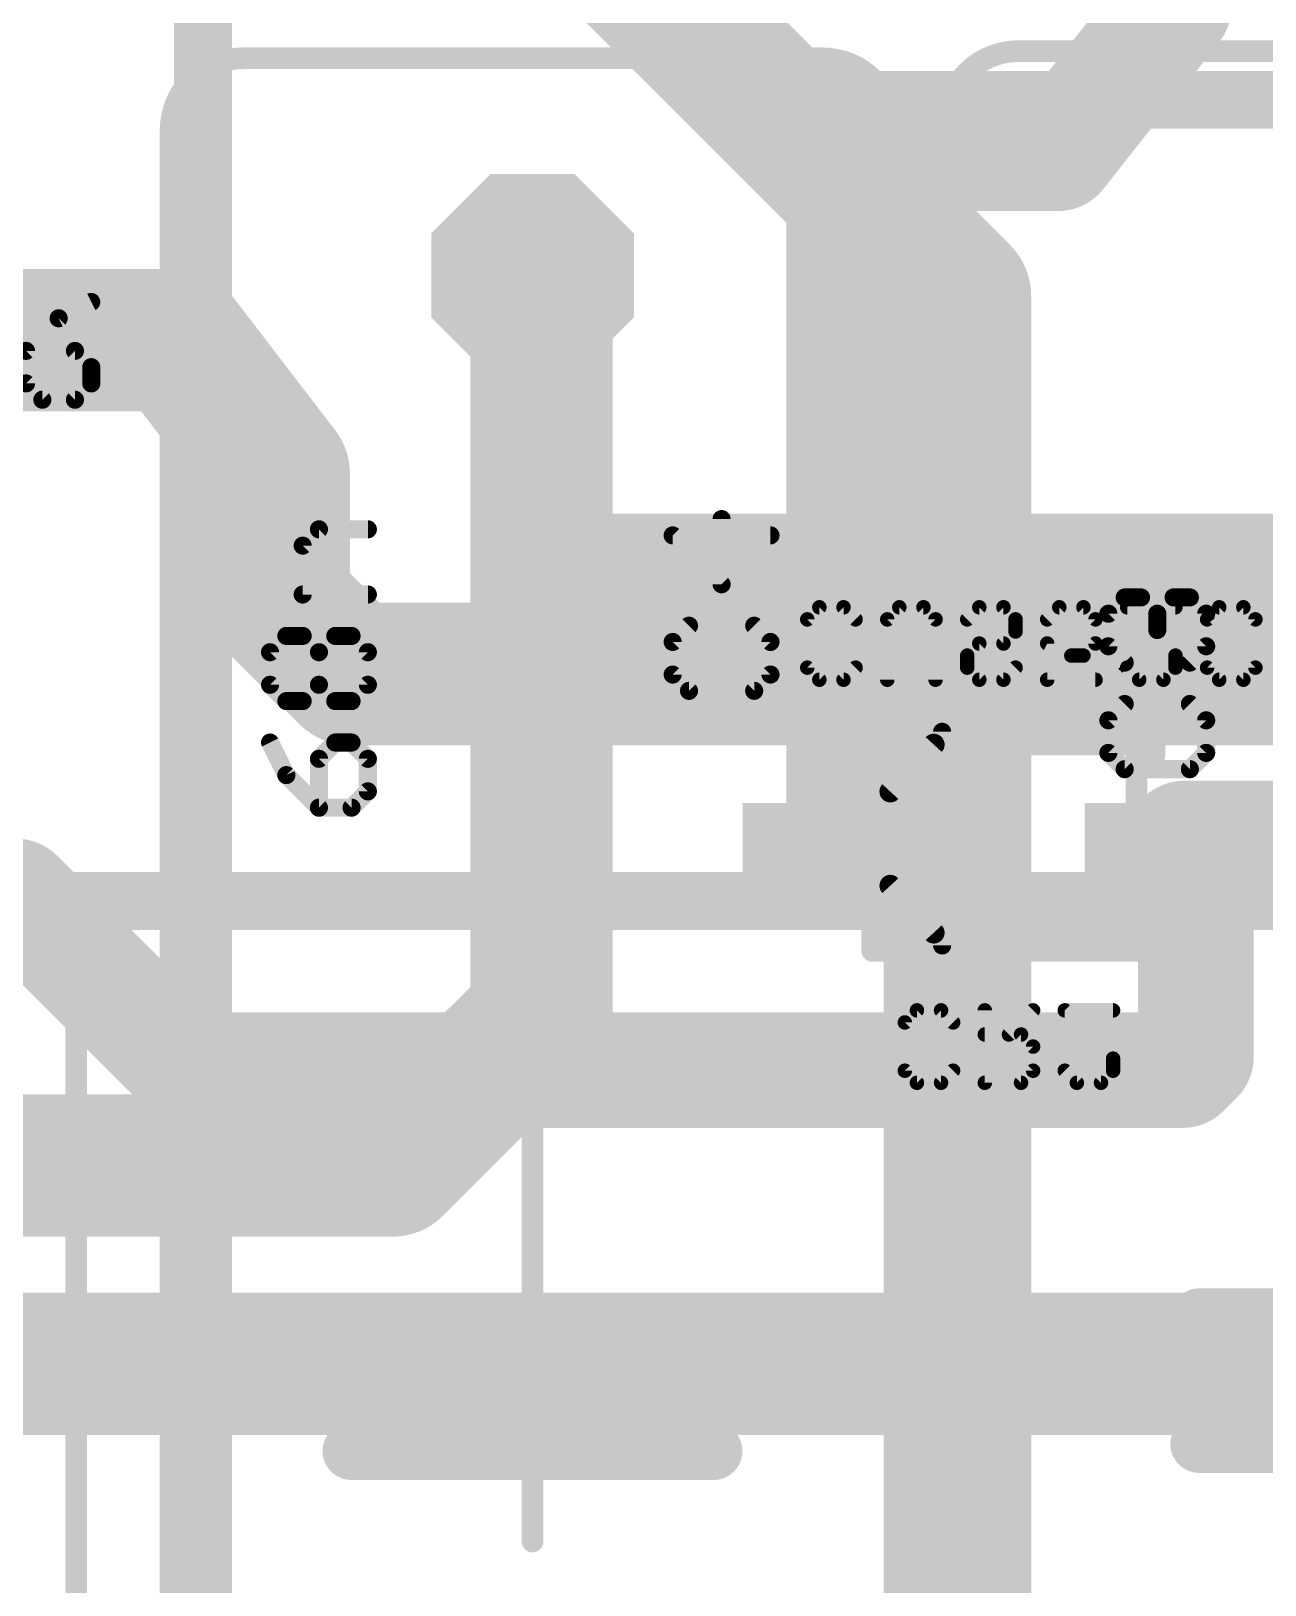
# Model space of a CAD drawing. Header units: inches. Extents: x -5 to 142, y -3 to 122.
# Drawn here: x 102.23 to 110.89, y 49.64 to 60.55 of the extents above; entities that cross this region are included whole.
import ezdxf

# ---------------------------------------------------------------- set-up
doc = ezdxf.new("R2010")
doc.units = ezdxf.units.IN
doc.header["$MEASUREMENT"] = 0
for name, color, linetype in [('1', 22, 'Continuous'), ('15', 22, 'Continuous'), ('16', 175, 'Continuous'), ('17', 82, 'Continuous'), ('2', 175, 'Continuous'), ('21', 253, 'Continuous'), ('22', 253, 'Continuous'), ('25', 253, 'Continuous'), ('26', 253, 'Continuous'), ('27', 253, 'Continuous'), ('52', 253, 'Continuous')]:
    doc.layers.add(name, color=color, linetype=linetype)

# ---------------------------------------------------------------- blocks, each defined once
blk = doc.blocks.new('OCTAGONP')
at = {"const_width": 0.5}
blk.add_lwpolyline([(-0.25, -0.1036), (-0.25, 0.1036), (-0.1036, 0.25), (0.1036, 0.25), (0.25, 0.1036), (0.25, -0.1036), (0.1036, -0.25), (-0.1036, -0.25), (-0.25, -0.1036), (-0.25, 0.1036)], dxfattribs=at)
blk = doc.blocks.new('ROUNDP')
at = {"const_width": 0.5}
blk.add_lwpolyline([(0, -0.25, 1), (0, 0.25, 1), (0, -0.25)], format="xyb", dxfattribs=at)
blk = doc.blocks.new('RECT')
blk.add_solid([(-0.5, -0.5), (0.5, -0.5), (-0.5, 0.5), (0.5, 0.5)])

msp = doc.modelspace()

# ---------------------------------------------------------------- linework, layer by layer
at = {"layer": '1'}
for points, const_width in [([(105.8125, 58.7675), (105.75, 58.83)], 1), ([(105.8125, 57.25), (105.8125, 58.7675)], 1), ([(105.8125, 53.625), (105.8125, 57.25)], 1), ([(106, 56.75), (105.8125, 57.25)], 0.8128), ([(120.75, 56.75), (106, 56.75)], 0.8128), ([(104.7675, 52.58), (105.8125, 53.625)], 1), ([(99.5, 52.58), (104.7675, 52.58)], 1)]:
    msp.add_lwpolyline(points, dxfattribs=dict(at, const_width=const_width))
for points, const_width in [([(105.9268, 59.0068, 1), (105.5732, 58.6532)], 0.5), ([(106.0625, 58.7675, 1), (105.5625, 58.7675)], 0.5), ([(105.6357, 58.5907, 1), (105.9893, 58.9443)], 0.5), ([(106.0625, 57.25, 1), (105.5625, 57.25)], 0.5), ([(106.0028, 57.3213, 1), (105.6222, 57.1787)], 0.4064), ([(105.5625, 57.25, 1), (106.0625, 57.25)], 0.5), ([(106, 56.9532, 1), (106, 56.5468)], 0.4064), ([(105.8097, 56.6787, 1), (106.1903, 56.8213)], 0.4064), ([(105.9893, 53.4482, 1), (105.6357, 53.8018)], 0.5), ([(105.5625, 53.625, 1), (106.0625, 53.625)], 0.5), ([(104.7675, 52.33, 1), (104.7675, 52.83)], 0.5), ([(104.5907, 52.7568, 1), (104.9443, 52.4032)], 0.5)]:
    msp.add_lwpolyline(points, format="xyb", dxfattribs=dict(at, const_width=const_width))
at = {"layer": '15'}
for points, const_width in [([(103.4375, 61.6875), (103.4375, 47.3125)], 0.4064), ([(108.75, 58.6875), (106.375, 61.0625)], 1), ([(108.75, 41.4688), (108.75, 58.6875)], 1)]:
    msp.add_lwpolyline(points, dxfattribs=dict(at, const_width=const_width))
at = {"layer": '15', "const_width": 0.5}
for points in [[(109, 58.6875, 1), (108.5, 58.6875)], [(108.5732, 58.5107, 1), (108.9268, 58.8643)]]:
    msp.add_lwpolyline(points, format="xyb", dxfattribs=at)
at = {"layer": '16', "const_width": 0.8128}
for points in [[(110.25, 62.0938), (110.25, 60.7188)], [(110.25, 60.7188), (109.4375, 59.6875)], [(108.4062, 59.6875), (107.9375, 59.2188)], [(109.4375, 59.6875), (108.4062, 59.6875)], [(107.9375, 59.2188), (107.9375, 54.8875)], [(107.9375, 54.8875), (107.925, 54.875)], [(110.325, 54.875), (112.25, 54.875)], [(110.325, 54.875), (110.4062, 54.7937)], [(110.4062, 54.7937), (110.4062, 53.3438)], [(102.125, 54.4688), (100.6562, 54.4688)], [(103.3438, 53.25), (102.125, 54.4688)], [(110.4062, 53.3438), (110.3125, 53.25)], [(110.3125, 53.25), (103.3438, 53.25)]]:
    msp.add_lwpolyline(points, dxfattribs=at)
at = {"layer": '16', "const_width": 0.4064}
for points in [[(110.4096, 60.593, 1), (110.0904, 60.8445)], [(110.0468, 60.7188, 1), (110.4532, 60.7188)], [(108.4062, 59.8907, 1), (108.4062, 59.4843)], [(108.5499, 59.5438, 1), (108.2626, 59.8312)], [(109.2779, 59.8133, 1), (109.5971, 59.5617)], [(109.4375, 59.4843, 1), (109.4375, 59.8907)], [(108.1407, 59.2188, 1), (107.7343, 59.2188)], [(107.7938, 59.3624, 1), (108.0812, 59.0751)], [(107.7813, 55.0187, 1), (108.0687, 54.7313)], [(108.0812, 54.7438, 1), (107.7938, 55.0312)], [(110.325, 55.0782, 1), (110.325, 54.6718)], [(110.4687, 55.0187, 1), (110.1813, 54.7313)], [(110.6094, 54.7937, 1), (110.2031, 54.7937)], [(110.2626, 54.6501, 1), (110.5499, 54.9374)], [(107.7343, 54.8875, 1), (108.1407, 54.8875)], [(102.2687, 54.6124, 1), (101.9813, 54.3251)], [(102.125, 54.2656, 1), (102.125, 54.6719)], [(110.5499, 53.2001, 1), (110.2626, 53.4874)], [(103.3438, 53.4532, 1), (103.3438, 53.0468)], [(103.2001, 53.1063, 1), (103.4874, 53.3937)], [(110.1688, 53.3937, 1), (110.4562, 53.1063)], [(110.3125, 53.0468, 1), (110.3125, 53.4532)], [(110.2031, 53.3438, 1), (110.6094, 53.3438)]]:
    msp.add_lwpolyline(points, format="xyb", dxfattribs=at)
at = {"layer": '2'}
for points, const_width in [([(106.9375, 60.5), (106.9375, 62.25)], 0.4064), ([(107.375, 60.0625), (106.9375, 60.5)], 0.4064), ([(113.125, 60.0625), (107.375, 60.0625)], 0.4064), ([(92.9688, 58.375), (103.25, 58.375)], 1), ([(103.25, 58.375), (103.9688, 57.4375)], 1), ([(103.9688, 57.4375), (103.9688, 56.5312)], 1), ([(111.1562, 56.0312), (111.6875, 56.5625)], 1), ([(103.9688, 56.5312), (104.4688, 56.0312)], 1), ([(104.4688, 56.0312), (111.1562, 56.0312)], 1), ([(115.6875, 54.4375), (85.125, 54.4375)], 0.4064), ([(79.1875, 51.1875), (117.25, 51.1875)], 1)]:
    msp.add_lwpolyline(points, dxfattribs=dict(at, const_width=const_width))
for points, const_width in [([(107.0093, 60.5718, 1), (106.8657, 60.4282)], 0.2032), ([(106.8359, 60.5, 1), (107.0391, 60.5)], 0.2032), ([(107.375, 60.1641, 1), (107.375, 59.9609)], 0.2032), ([(107.3032, 59.9907, 1), (107.4468, 60.1343)], 0.2032), ([(103.4484, 58.5271, 1), (103.0516, 58.2229)], 0.5), ([(103.25, 58.125, 1), (103.25, 58.625)], 0.5), ([(104.2188, 57.4375, 1), (103.7188, 57.4375)], 0.5), ([(103.7703, 57.2854, 1), (104.1672, 57.5896)], 0.5), ([(104.1455, 56.708, 1), (103.792, 56.3545)], 0.5), ([(103.7188, 56.5312, 1), (104.2188, 56.5312)], 0.5), ([(104.4688, 56.2812, 1), (104.4688, 55.7812)], 0.5), ([(104.292, 55.8545, 1), (104.6455, 56.208)], 0.5), ([(110.9795, 56.208, 1), (111.333, 55.8545)], 0.5)]:
    msp.add_lwpolyline(points, format="xyb", dxfattribs=dict(at, const_width=const_width))
at = {"layer": '21'}
for points, const_width in [([(109.16, 60.404, 0.4142), (108.652, 59.896)], 0.1524), ([(109.16, 60.4421, 1), (109.16, 60.3659)], 0.0762), ([(109.16, 60.3659, 1), (109.16, 60.4421)], 0.0762), ([(103.718, 60.354, 0.4142), (103.21, 59.846)], 0.1524), ([(103.718, 60.3921, 1), (103.718, 60.3159)], 0.0762), ([(103.718, 60.3159, 1), (103.718, 60.3921)], 0.0762), ([(108.29, 59.846, 0.4142), (107.782, 60.354)], 0.1524), ([(107.782, 60.3921, 1), (107.782, 60.3159)], 0.0762), ([(107.782, 60.3159, 1), (107.782, 60.3921)], 0.0762), ([(103.2481, 59.846, 1), (103.1719, 59.846)], 0.0762), ([(108.3281, 59.846, 1), (108.2519, 59.846)], 0.0762), ([(108.6901, 59.896, 1), (108.6139, 59.896)], 0.0762), ([(108.6139, 59.896, 1), (108.6901, 59.896)], 0.0762), ([(103.1719, 59.846, 1), (103.2481, 59.846)], 0.0762), ([(108.2519, 59.846, 1), (108.3281, 59.846)], 0.0762), ([(105.7881, 57.56, 1), (105.7119, 57.56)], 0.0762), ([(102.548, 53.596, 0.4142), (102.04, 54.104)], 0.1524), ([(102.5861, 53.596, 1), (102.5099, 53.596)], 0.0762), ([(102.5099, 53.596, 1), (102.5861, 53.596)], 0.0762), ([(110.43, 51.6156, 1), (110.43, 51.4124)], 0.2032), ([(104.48, 51.5656, 1), (104.48, 51.3624)], 0.2032), ([(105.75, 51.5656, 1), (105.75, 51.3624)], 0.2032), ([(105.75, 51.3624, 1), (105.75, 51.5656)], 0.2032), ([(107.02, 51.3624, 1), (107.02, 51.5656)], 0.2032), ([(105.7119, 51.464, 1), (105.7881, 51.464)], 0.0762), ([(104.48, 50.6766, 1), (104.48, 50.4734)], 0.2032), ([(105.75, 50.6766, 1), (105.75, 50.4734)], 0.2032), ([(105.75, 50.4734, 1), (105.75, 50.6766)], 0.2032), ([(107.02, 50.4734, 1), (107.02, 50.6766)], 0.2032), ([(110.43, 50.7266, 1), (110.43, 50.5234)], 0.2032), ([(105.7881, 50.575, 1), (105.7119, 50.575)], 0.0762), ([(105.7119, 49.94, 1), (105.7881, 49.94)], 0.0762)]:
    msp.add_lwpolyline(points, format="xyb", dxfattribs=dict(at, const_width=const_width))
for points, const_width in [([(109.16, 60.404), (114.24, 60.404)], 0.1524), ([(103.718, 60.354), (107.782, 60.354)], 0.1524), ([(103.21, 47.654), (103.21, 59.846)], 0.1524), ([(108.29, 59.846), (108.29, 47.654)], 0.1524), ([(108.652, 47.704), (108.652, 59.896)], 0.1524), ([(105.75, 57.56), (105.75, 51.464)], 0.1524), ([(102.548, 53.596), (102.548, 41.404)], 0.1524), ([(110.43, 51.514), (111.7, 51.514)], 0.4064), ([(104.48, 51.464), (105.75, 51.464)], 0.4064), ([(105.75, 51.464), (107.02, 51.464)], 0.4064), ([(104.48, 50.575), (105.75, 50.575)], 0.4064), ([(105.75, 50.575), (107.02, 50.575)], 0.4064), ([(110.43, 50.625), (111.7, 50.625)], 0.4064), ([(105.75, 49.94), (105.75, 50.575)], 0.1524)]:
    msp.add_lwpolyline(points, dxfattribs=dict(at, const_width=const_width))
at = {"layer": '22'}
for points, const_width in [([(107.6786, 56.4145), (107.7633, 56.4992)], 0.1016), ([(107.7633, 56.4992), (107.9328, 56.4992)], 0.1016), ([(107.9328, 56.4992), (108.0176, 56.4145)], 0.1016), ([(108.2399, 56.4145), (108.3246, 56.4992)], 0.1016), ([(108.3246, 56.4992), (108.4941, 56.4992)], 0.1016), ([(108.4941, 56.4992), (108.5789, 56.4145)], 0.1016), ([(108.886, 56.4992), (108.8012, 56.4145)], 0.1016), ([(109.0554, 56.4992), (108.886, 56.4992)], 0.1016), ([(109.1402, 56.4145), (109.0554, 56.4992)], 0.1016), ([(109.4473, 56.4992), (109.3625, 56.4145)], 0.1016), ([(109.6167, 56.4992), (109.4473, 56.4992)], 0.1016), ([(109.7015, 56.4145), (109.6167, 56.4992)], 0.1016), ([(110.2628, 56.4992), (109.9238, 56.4992)], 0.1016), ([(109.9238, 56.4992), (110.2628, 56.1602)], 0.1016), ([(110.5699, 56.4992), (110.4851, 56.4145)], 0.1016), ([(110.7394, 56.4992), (110.5699, 56.4992)], 0.1016), ([(110.8241, 56.4145), (110.7394, 56.4992)], 0.1016), ([(107.6786, 56.0755), (107.6786, 56.4145)], 0.1016), ([(108.2399, 55.9908), (108.2399, 56.4145)], 0.1016), ([(108.5789, 56.4145), (108.5789, 55.9908)], 0.1016), ([(109.1402, 56.3297), (109.1402, 56.4145)], 0.1016), ([(109.7015, 56.245), (109.7015, 56.4145)], 0.1016), ([(110.4851, 56.4145), (110.4851, 56.0755)], 0.1016), ([(110.4851, 56.4145), (110.8241, 56.0755)], 0.1016), ([(110.8241, 56.0755), (110.8241, 56.4145)], 0.1016), ([(108.8012, 56.1602), (108.886, 56.245)], 0.1016), ([(108.886, 56.245), (109.0554, 56.245)], 0.1016), ([(109.0554, 56.245), (109.1402, 56.3297)], 0.1016), ([(109.3625, 55.9908), (109.3625, 56.245)], 0.1016), ([(109.3625, 56.245), (109.532, 56.1602)], 0.1016), ([(109.6167, 56.1602), (109.7015, 56.245)], 0.1016), ([(108.8012, 56.0755), (108.8012, 56.1602)], 0.1016), ([(109.532, 56.1602), (109.6167, 56.1602)], 0.1016), ([(110.2628, 56.1602), (110.2628, 56.0755)], 0.1016), ([(107.7633, 55.9908), (107.6786, 56.0755)], 0.1016), ([(108.0176, 56.0755), (107.9328, 55.9908)], 0.1016), ([(108.886, 55.9908), (108.8012, 56.0755)], 0.1016), ([(109.1402, 56.0755), (109.0554, 55.9908)], 0.1016), ([(110.0086, 55.9908), (109.9238, 56.0755)], 0.1016), ([(110.2628, 56.0755), (110.1781, 55.9908)], 0.1016), ([(110.4851, 56.0755), (110.5699, 55.9908)], 0.1016), ([(110.7394, 55.9908), (110.8241, 56.0755)], 0.1016), ([(107.9328, 55.9908), (107.7633, 55.9908)], 0.1016), ([(109.0554, 55.9908), (108.886, 55.9908)], 0.1016), ([(109.7015, 55.9908), (109.3625, 55.9908)], 0.1016), ([(110.1781, 55.9908), (110.0086, 55.9908)], 0.1016), ([(110.5699, 55.9908), (110.7394, 55.9908)], 0.1016), ([(108.1344, 55.6624), (110.1156, 55.6624)], 0.1524), ([(108.1344, 55.4592), (108.1344, 55.6624)], 0.1524), ([(108.625, 54.125), (108.625, 55.625)], 0.127), ([(110.1156, 55.6624), (110.1156, 55.4592)], 0.1524), ([(108.1344, 54.0876), (108.1344, 54.2908)], 0.1524), ([(110.1156, 54.2908), (110.1156, 54.0876)], 0.1524), ([(110.1156, 54.0876), (108.1344, 54.0876)], 0.1524)]:
    msp.add_lwpolyline(points, dxfattribs=dict(at, const_width=const_width))
for points, const_width in [([(107.7633, 56.5246, 1), (107.7633, 56.4738)], 0.0508), ([(107.7813, 56.4812, 1), (107.7454, 56.5172)], 0.0508), ([(107.9508, 56.5172, 1), (107.9149, 56.4812)], 0.0508), ([(107.9328, 56.4738, 1), (107.9328, 56.5246)], 0.0508), ([(108.3246, 56.5246, 1), (108.3246, 56.4738)], 0.0508), ([(108.3426, 56.4812, 1), (108.3067, 56.5172)], 0.0508), ([(108.5121, 56.5172, 1), (108.4762, 56.4812)], 0.0508), ([(108.4941, 56.4738, 1), (108.4941, 56.5246)], 0.0508), ([(108.886, 56.5246, 1), (108.886, 56.4738)], 0.0508), ([(108.9039, 56.4812, 1), (108.868, 56.5172)], 0.0508), ([(109.0734, 56.5172, 1), (109.0375, 56.4812)], 0.0508), ([(109.0554, 56.4738, 1), (109.0554, 56.5246)], 0.0508), ([(109.4473, 56.5246, 1), (109.4473, 56.4738)], 0.0508), ([(109.4652, 56.4812, 1), (109.4293, 56.5172)], 0.0508), ([(109.6347, 56.5172, 1), (109.5988, 56.4812)], 0.0508), ([(109.6167, 56.4738, 1), (109.6167, 56.5246)], 0.0508), ([(109.9238, 56.5246, 1), (109.9238, 56.4738)], 0.0508), ([(109.9418, 56.5172, 1), (109.9059, 56.4812)], 0.0508), ([(110.2628, 56.4738, 1), (110.2628, 56.5246)], 0.0508), ([(110.5699, 56.5246, 1), (110.5699, 56.4738)], 0.0508), ([(110.5878, 56.4812, 1), (110.5519, 56.5172)], 0.0508), ([(110.7573, 56.5172, 1), (110.7214, 56.4812)], 0.0508), ([(110.7394, 56.4738, 1), (110.7394, 56.5246)], 0.0508), ([(107.704, 56.4145, 1), (107.6532, 56.4145)], 0.0508), ([(107.6606, 56.4324, 1), (107.6966, 56.3965)], 0.0508), ([(107.9996, 56.3965, 1), (108.0355, 56.4324)], 0.0508), ([(108.2653, 56.4145, 1), (108.2145, 56.4145)], 0.0508), ([(108.2219, 56.4324, 1), (108.2579, 56.3965)], 0.0508), ([(108.6043, 56.4145, 1), (108.5535, 56.4145)], 0.0508), ([(108.5609, 56.3965, 1), (108.5968, 56.4324)], 0.0508), ([(108.7833, 56.4324, 1), (108.8192, 56.3965)], 0.0508), ([(109.1656, 56.4145, 1), (109.1148, 56.4145)], 0.0508), ([(109.1222, 56.3965, 1), (109.1581, 56.4324)], 0.0508), ([(109.3446, 56.4324, 1), (109.3805, 56.3965)], 0.0508), ([(109.7269, 56.4145, 1), (109.6761, 56.4145)], 0.0508), ([(109.6835, 56.3965, 1), (109.7194, 56.4324)], 0.0508), ([(110.5105, 56.4145, 1), (110.4597, 56.4145)], 0.0508), ([(110.5031, 56.4324, 1), (110.4672, 56.3965)], 0.0508), ([(110.4672, 56.4324, 1), (110.5031, 56.3965)], 0.0508), ([(110.8495, 56.4145, 1), (110.7987, 56.4145)], 0.0508), ([(110.8061, 56.3965, 1), (110.8421, 56.4324)], 0.0508), ([(108.886, 56.2704, 1), (108.886, 56.2196)], 0.0508), ([(108.9039, 56.227, 1), (108.868, 56.2629)], 0.0508), ([(109.0554, 56.2196, 1), (109.0554, 56.2704)], 0.0508), ([(109.1148, 56.3297, 1), (109.1656, 56.3297)], 0.0508), ([(109.1581, 56.3118, 1), (109.1222, 56.3477)], 0.0508), ([(109.3879, 56.245, 1), (109.3371, 56.245)], 0.0508), ([(109.3739, 56.2677, 1), (109.3512, 56.2223)], 0.0508), ([(109.7194, 56.227, 1), (109.6835, 56.2629)], 0.0508), ([(108.8266, 56.1602, 1), (108.7758, 56.1602)], 0.0508), ([(108.7833, 56.1782, 1), (108.8192, 56.1423)], 0.0508), ([(109.0375, 56.2629, 1), (109.0734, 56.227)], 0.0508), ([(109.532, 56.1856, 1), (109.532, 56.1348)], 0.0508), ([(109.5206, 56.1375, 1), (109.5434, 56.183)], 0.0508), ([(109.5988, 56.1782, 1), (109.6347, 56.1423)], 0.0508), ([(109.6167, 56.1348, 1), (109.6167, 56.1856)], 0.0508), ([(109.6761, 56.245, 1), (109.7269, 56.245)], 0.0508), ([(110.2882, 56.1602, 1), (110.2374, 56.1602)], 0.0508), ([(110.2448, 56.1423, 1), (110.2808, 56.1782)], 0.0508), ([(107.6966, 56.0935, 1), (107.6606, 56.0575)], 0.0508), ([(107.6532, 56.0755, 1), (107.704, 56.0755)], 0.0508), ([(108.0355, 56.0575, 1), (107.9996, 56.0935)], 0.0508), ([(108.8192, 56.0935, 1), (108.7833, 56.0575)], 0.0508), ([(108.7758, 56.0755, 1), (108.8266, 56.0755)], 0.0508), ([(109.1581, 56.0575, 1), (109.1222, 56.0935)], 0.0508), ([(109.9418, 56.0935, 1), (109.9059, 56.0575)], 0.0508), ([(110.2374, 56.0755, 1), (110.2882, 56.0755)], 0.0508), ([(110.2808, 56.0575, 1), (110.2448, 56.0935)], 0.0508), ([(110.5031, 56.0935, 1), (110.4672, 56.0575)], 0.0508), ([(110.4597, 56.0755, 1), (110.5105, 56.0755)], 0.0508), ([(110.7987, 56.0755, 1), (110.8495, 56.0755)], 0.0508), ([(110.8421, 56.0575, 1), (110.8061, 56.0935)], 0.0508), ([(110.8061, 56.0575, 1), (110.8421, 56.0935)], 0.0508), ([(107.7633, 56.0162, 1), (107.7633, 55.9654)], 0.0508), ([(107.7454, 55.9728, 1), (107.7813, 56.0087)], 0.0508), ([(107.9149, 56.0087, 1), (107.9508, 55.9728)], 0.0508), ([(107.9328, 55.9654, 1), (107.9328, 56.0162)], 0.0508), ([(108.2145, 55.9908, 1), (108.2653, 55.9908)], 0.0508), ([(108.5535, 55.9908, 1), (108.6043, 55.9908)], 0.0508), ([(108.886, 56.0162, 1), (108.886, 55.9654)], 0.0508), ([(108.868, 55.9728, 1), (108.9039, 56.0087)], 0.0508), ([(109.0375, 56.0087, 1), (109.0734, 55.9728)], 0.0508), ([(109.0554, 55.9654, 1), (109.0554, 56.0162)], 0.0508), ([(109.3625, 56.0162, 1), (109.3625, 55.9654)], 0.0508), ([(109.3371, 55.9908, 1), (109.3879, 55.9908)], 0.0508), ([(109.7015, 55.9654, 1), (109.7015, 56.0162)], 0.0508), ([(110.0086, 56.0162, 1), (110.0086, 55.9654)], 0.0508), ([(109.9906, 55.9728, 1), (110.0265, 56.0087)], 0.0508), ([(110.1601, 56.0087, 1), (110.196, 55.9728)], 0.0508), ([(110.1781, 55.9654, 1), (110.1781, 56.0162)], 0.0508), ([(110.5699, 56.0162, 1), (110.5699, 55.9654)], 0.0508), ([(110.5519, 55.9728, 1), (110.5878, 56.0087)], 0.0508), ([(110.7214, 56.0087, 1), (110.7573, 55.9728)], 0.0508), ([(110.7394, 55.9654, 1), (110.7394, 56.0162)], 0.0508), ([(108.1344, 55.7005, 1), (108.1344, 55.6243)], 0.0762), ([(108.1725, 55.6624, 1), (108.0963, 55.6624)], 0.0762), ([(108.6568, 55.625, 1), (108.5932, 55.625)], 0.0635), ([(110.1537, 55.6624, 1), (110.0775, 55.6624)], 0.0762), ([(110.1156, 55.6243, 1), (110.1156, 55.7005)], 0.0762), ([(108.0963, 55.4592, 1), (108.1725, 55.4592)], 0.0762), ([(110.0775, 55.4592, 1), (110.1537, 55.4592)], 0.0762), ([(108.1725, 54.2908, 1), (108.0963, 54.2908)], 0.0762), ([(110.1537, 54.2908, 1), (110.0775, 54.2908)], 0.0762), ([(108.1344, 54.1257, 1), (108.1344, 54.0495)], 0.0762), ([(108.0963, 54.0876, 1), (108.1725, 54.0876)], 0.0762), ([(108.5932, 54.125, 1), (108.6568, 54.125)], 0.0635), ([(110.0775, 54.0876, 1), (110.1537, 54.0876)], 0.0762), ([(110.1156, 54.0495, 1), (110.1156, 54.1257)], 0.0762)]:
    msp.add_lwpolyline(points, format="xyb", dxfattribs=dict(at, const_width=const_width))
at = {"layer": '25', "const_width": 0.127}
for points in [[(102.6529, 58.6429), (102.4241, 58.5285)], [(102.4241, 58.5285), (102.1953, 58.2997)], [(102.1953, 58.2997), (102.1953, 58.0709)], [(102.5385, 58.2997), (102.1953, 58.2997)], [(102.6529, 58.1853), (102.5385, 58.2997)], [(102.6529, 58.0709), (102.6529, 58.1853)], [(102.1953, 58.0709), (102.3097, 57.9565)], [(102.5385, 57.9565), (102.6529, 58.0709)], [(102.3097, 57.9565), (102.5385, 57.9565)], [(107.0771, 56.6611), (107.0771, 57.1187)], [(107.4203, 57.0043), (106.7339, 57.0043)], [(106.7339, 57.0043), (107.0771, 56.6611)], [(109.7919, 56.4543), (109.9063, 56.5687)], [(109.9063, 56.5687), (110.0207, 56.5687)], [(110.0207, 56.5687), (110.1351, 56.4543)], [(110.1351, 56.4543), (110.2495, 56.5687)], [(110.2495, 56.5687), (110.3639, 56.5687)], [(110.3639, 56.5687), (110.4783, 56.4543)], [(109.7919, 56.2255), (109.7919, 56.4543)], [(110.1351, 56.4543), (110.1351, 56.3399)], [(110.4783, 56.4543), (110.4783, 56.2255)], [(106.8483, 56.3703), (106.7339, 56.2559)], [(107.4203, 56.2559), (107.3059, 56.3703)], [(106.7339, 56.2559), (106.7339, 56.0271)], [(107.4203, 56.0271), (107.4203, 56.2559)], [(109.9063, 56.1111), (109.7919, 56.2255)], [(110.4783, 56.2255), (110.3639, 56.1111)], [(106.7339, 56.0271), (106.8483, 55.9127)], [(107.3059, 55.9127), (107.4203, 56.0271)], [(106.8483, 55.9127), (107.3059, 55.9127)], [(109.9063, 55.8203), (109.7919, 55.7059)], [(110.4783, 55.7059), (110.3639, 55.8203)], [(109.7919, 55.7059), (109.7919, 55.4771)], [(110.4783, 55.4771), (110.4783, 55.7059)], [(109.7919, 55.4771), (109.9063, 55.3627)], [(110.3639, 55.3627), (110.4783, 55.4771)], [(109.9063, 55.3627), (110.3639, 55.3627)]]:
    msp.add_lwpolyline(points, dxfattribs=at)
at = {"layer": '25', "const_width": 0.0635}
for points in [[(102.6671, 58.6145, 1), (102.6387, 58.6713)], [(102.4099, 58.5569, 1), (102.4383, 58.5001)], [(102.4466, 58.506, 1), (102.4017, 58.5509)], [(102.2271, 58.2997, 1), (102.1636, 58.2997)], [(102.1729, 58.3221, 1), (102.2178, 58.2772)], [(102.561, 58.3221, 1), (102.5161, 58.2772)], [(102.5385, 58.2679, 1), (102.5385, 58.3314)], [(102.6847, 58.1853, 1), (102.6212, 58.1853)], [(102.6305, 58.1628, 1), (102.6754, 58.2077)], [(102.1636, 58.0709, 1), (102.2271, 58.0709)], [(102.2178, 58.0933, 1), (102.1729, 58.0484)], [(102.6212, 58.0709, 1), (102.6847, 58.0709)], [(102.6754, 58.0484, 1), (102.6305, 58.0933)], [(102.3097, 57.9883, 1), (102.3097, 57.9248)], [(102.2873, 57.934, 1), (102.3322, 57.979)], [(102.5161, 57.979, 1), (102.561, 57.934)], [(102.5385, 57.9248, 1), (102.5385, 57.9883)], [(107.1089, 57.1187, 1), (107.0454, 57.1187)], [(106.7339, 57.036, 1), (106.7339, 56.9725)], [(106.7564, 57.0267, 1), (106.7115, 56.9818)], [(107.4203, 56.9725, 1), (107.4203, 57.036)], [(107.0454, 56.6611, 1), (107.1089, 56.6611)], [(107.0547, 56.6386, 1), (107.0996, 56.6835)], [(109.9063, 56.6004, 1), (109.9063, 56.5369)], [(109.9288, 56.5462, 1), (109.8839, 56.5911)], [(110.0432, 56.5911, 1), (109.9983, 56.5462)], [(110.0207, 56.5369, 1), (110.0207, 56.6004)], [(110.2495, 56.6004, 1), (110.2495, 56.5369)], [(110.272, 56.5462, 1), (110.2271, 56.5911)], [(110.3864, 56.5911, 1), (110.3415, 56.5462)], [(110.3639, 56.5369, 1), (110.3639, 56.6004)], [(109.8237, 56.4543, 1), (109.7602, 56.4543)], [(110.1669, 56.4543, 1), (110.1034, 56.4543)], [(110.5101, 56.4543, 1), (110.4466, 56.4543)], [(106.8708, 56.3478, 1), (106.8259, 56.3927)], [(107.3284, 56.3927, 1), (107.2835, 56.3478)], [(109.7695, 56.4767, 1), (109.8144, 56.4318)], [(110.1127, 56.4767, 1), (110.1576, 56.4318)], [(110.1127, 56.4318, 1), (110.1576, 56.4767)], [(110.4558, 56.4318, 1), (110.5008, 56.4767)], [(106.7657, 56.2559, 1), (106.7022, 56.2559)], [(106.7115, 56.2783, 1), (106.7564, 56.2334)], [(107.4521, 56.2559, 1), (107.3886, 56.2559)], [(107.3978, 56.2334, 1), (107.4428, 56.2783)], [(110.1034, 56.3399, 1), (110.1669, 56.3399)], [(109.7602, 56.2255, 1), (109.8237, 56.2255)], [(109.8144, 56.2479, 1), (109.7695, 56.203)], [(110.4466, 56.2255, 1), (110.5101, 56.2255)], [(110.5008, 56.203, 1), (110.4558, 56.2479)], [(106.7564, 56.0495, 1), (106.7115, 56.0046)], [(107.4428, 56.0046, 1), (107.3978, 56.0495)], [(109.8839, 56.0886, 1), (109.9288, 56.1335)], [(110.3415, 56.1335, 1), (110.3864, 56.0886)], [(106.7022, 56.0271, 1), (106.7657, 56.0271)], [(106.8483, 55.9444, 1), (106.8483, 55.8809)], [(107.3059, 55.8809, 1), (107.3059, 55.9444)], [(107.3886, 56.0271, 1), (107.4521, 56.0271)], [(106.8259, 55.8902, 1), (106.8708, 55.9351)], [(107.2835, 55.9351, 1), (107.3284, 55.8902)], [(109.9288, 55.7978, 1), (109.8839, 55.8427)], [(110.3864, 55.8427, 1), (110.3415, 55.7978)], [(109.8237, 55.7059, 1), (109.7602, 55.7059)], [(109.7695, 55.7283, 1), (109.8144, 55.6834)], [(110.5101, 55.7059, 1), (110.4466, 55.7059)], [(110.4558, 55.6834, 1), (110.5008, 55.7283)], [(109.8144, 55.4995, 1), (109.7695, 55.4546)], [(110.5008, 55.4546, 1), (110.4558, 55.4995)], [(109.7602, 55.4771, 1), (109.8237, 55.4771)], [(109.9063, 55.3944, 1), (109.9063, 55.3309)], [(110.3639, 55.3309, 1), (110.3639, 55.3944)], [(110.4466, 55.4771, 1), (110.5101, 55.4771)], [(109.8839, 55.3402, 1), (109.9288, 55.3851)], [(110.3415, 55.3851, 1), (110.3864, 55.3402)]]:
    msp.add_lwpolyline(points, format="xyb", dxfattribs=at)
at = {"layer": '26', "const_width": 0.1016}
for points in [[(108.3633, 53.5845), (108.448, 53.6692)], [(108.448, 53.6692), (108.6175, 53.6692)], [(108.6175, 53.6692), (108.7023, 53.5845)], [(108.9246, 53.6692), (108.9246, 53.1608)], [(109.0941, 53.4997), (109.2636, 53.6692)], [(109.8249, 53.6692), (109.4859, 53.6692)], [(109.4859, 53.6692), (109.8249, 53.3302)], [(108.3633, 53.2455), (108.3633, 53.5845)], [(109.1788, 53.4997), (108.9246, 53.4997)], [(109.2636, 53.415), (109.1788, 53.4997)], [(109.2636, 53.2455), (109.2636, 53.415)], [(109.8249, 53.3302), (109.8249, 53.2455)], [(108.448, 53.1608), (108.3633, 53.2455)], [(108.7023, 53.2455), (108.6175, 53.1608)], [(109.1788, 53.1608), (109.2636, 53.2455)], [(109.5707, 53.1608), (109.4859, 53.2455)], [(109.8249, 53.2455), (109.7401, 53.1608)], [(108.6175, 53.1608), (108.448, 53.1608)], [(108.9246, 53.1608), (109.1788, 53.1608)], [(109.7401, 53.1608), (109.5707, 53.1608)]]:
    msp.add_lwpolyline(points, dxfattribs=at)
at = {"layer": '26', "const_width": 0.0508}
for points in [[(108.448, 53.6946, 1), (108.448, 53.6438)], [(108.466, 53.6512, 1), (108.4301, 53.6872)], [(108.6355, 53.6872, 1), (108.5996, 53.6512)], [(108.6175, 53.6438, 1), (108.6175, 53.6946)], [(108.95, 53.6692, 1), (108.8992, 53.6692)], [(109.2815, 53.6512, 1), (109.2456, 53.6872)], [(109.4859, 53.6946, 1), (109.4859, 53.6438)], [(109.5039, 53.6872, 1), (109.468, 53.6512)], [(109.8249, 53.6438, 1), (109.8249, 53.6946)], [(108.3887, 53.5845, 1), (108.3379, 53.5845)], [(108.3453, 53.6024, 1), (108.3813, 53.5665)], [(108.6843, 53.5665, 1), (108.7202, 53.6024)], [(108.9246, 53.5251, 1), (108.9246, 53.4743)], [(109.0761, 53.5177, 1), (109.112, 53.4818)], [(109.1968, 53.5177, 1), (109.1609, 53.4818)], [(109.1788, 53.4743, 1), (109.1788, 53.5251)], [(109.289, 53.415, 1), (109.2382, 53.415)], [(109.2456, 53.397, 1), (109.2815, 53.4329)], [(109.8503, 53.3302, 1), (109.7995, 53.3302)], [(109.8069, 53.3123, 1), (109.8428, 53.3482)], [(108.3813, 53.2635, 1), (108.3453, 53.2275)], [(108.3379, 53.2455, 1), (108.3887, 53.2455)], [(108.7202, 53.2275, 1), (108.6843, 53.2635)], [(109.2382, 53.2455, 1), (109.289, 53.2455)], [(109.2815, 53.2275, 1), (109.2456, 53.2635)], [(109.5039, 53.2635, 1), (109.468, 53.2275)], [(109.7995, 53.2455, 1), (109.8503, 53.2455)], [(109.8428, 53.2275, 1), (109.8069, 53.2635)], [(108.448, 53.1862, 1), (108.448, 53.1354)], [(108.4301, 53.1428, 1), (108.466, 53.1787)], [(108.5996, 53.1787, 1), (108.6355, 53.1428)], [(108.6175, 53.1354, 1), (108.6175, 53.1862)], [(108.9246, 53.1862, 1), (108.9246, 53.1354)], [(108.8992, 53.1608, 1), (108.95, 53.1608)], [(109.1609, 53.1787, 1), (109.1968, 53.1428)], [(109.1788, 53.1354, 1), (109.1788, 53.1862)], [(109.5707, 53.1862, 1), (109.5707, 53.1354)], [(109.5527, 53.1428, 1), (109.5886, 53.1787)], [(109.7222, 53.1787, 1), (109.7581, 53.1428)], [(109.7401, 53.1354, 1), (109.7401, 53.1862)]]:
    msp.add_lwpolyline(points, format="xyb", dxfattribs=at)
at = {"layer": '27', "const_width": 0.127}
for points in [[(104.1367, 56.9323), (104.2511, 57.0467)], [(104.2511, 57.0467), (104.5943, 57.0467)], [(104.1367, 56.5891), (104.1367, 56.9323)], [(104.5943, 56.5891), (104.1367, 56.5891)], [(103.9079, 56.1839), (104.0223, 56.2983)], [(104.0223, 56.2983), (104.1367, 56.2983)], [(104.1367, 56.2983), (104.2511, 56.1839)], [(104.2511, 56.1839), (104.3655, 56.2983)], [(104.3655, 56.2983), (104.4799, 56.2983)], [(104.4799, 56.2983), (104.5943, 56.1839)], [(103.9079, 55.9551), (103.9079, 56.1839)], [(104.2511, 55.9551), (104.2511, 56.1839)], [(104.5943, 56.1839), (104.5943, 55.9551)], [(104.0223, 55.8407), (103.9079, 55.9551)], [(104.2511, 55.9551), (104.1367, 55.8407)], [(104.3655, 55.8407), (104.2511, 55.9551)], [(104.5943, 55.9551), (104.4799, 55.8407)], [(104.1367, 55.8407), (104.0223, 55.8407)], [(104.4799, 55.8407), (104.3655, 55.8407)], [(103.9079, 55.5498), (104.0223, 55.321)], [(104.3655, 55.5498), (104.2511, 55.4354)], [(104.4799, 55.5498), (104.3655, 55.5498)], [(104.5943, 55.4354), (104.4799, 55.5498)], [(104.2511, 55.4354), (104.2511, 55.0923)], [(104.5943, 55.2066), (104.5943, 55.4354)], [(104.0223, 55.321), (104.2511, 55.0923)], [(104.4799, 55.0923), (104.5943, 55.2066)], [(104.2511, 55.0923), (104.4799, 55.0923)]]:
    msp.add_lwpolyline(points, dxfattribs=at)
at = {"layer": '27', "const_width": 0.0635}
for points in [[(104.2511, 57.0784, 1), (104.2511, 57.0149)], [(104.2736, 57.0242, 1), (104.2287, 57.0691)], [(104.5943, 57.0149, 1), (104.5943, 57.0784)], [(104.1685, 56.9323, 1), (104.105, 56.9323)], [(104.1143, 56.9547, 1), (104.1592, 56.9098)], [(104.1367, 56.6208, 1), (104.1367, 56.5573)], [(104.5943, 56.5573, 1), (104.5943, 56.6208)], [(104.105, 56.5891, 1), (104.1685, 56.5891)], [(104.0223, 56.33, 1), (104.0223, 56.2665)], [(104.0448, 56.2758, 1), (103.9999, 56.3207)], [(104.1592, 56.3207, 1), (104.1143, 56.2758)], [(104.1367, 56.2665, 1), (104.1367, 56.33)], [(104.3655, 56.33, 1), (104.3655, 56.2665)], [(104.388, 56.2758, 1), (104.3431, 56.3207)], [(104.5024, 56.3207, 1), (104.4575, 56.2758)], [(104.4799, 56.2665, 1), (104.4799, 56.33)], [(103.9397, 56.1839, 1), (103.8762, 56.1839)], [(103.8855, 56.2063, 1), (103.9304, 56.1614)], [(104.2829, 56.1839, 1), (104.2194, 56.1839)], [(104.2287, 56.2063, 1), (104.2736, 56.1614)], [(104.2287, 56.1614, 1), (104.2736, 56.2063)], [(104.6261, 56.1839, 1), (104.5626, 56.1839)], [(104.5718, 56.1614, 1), (104.6168, 56.2063)], [(103.8762, 55.9551, 1), (103.9397, 55.9551)], [(103.9304, 55.9775, 1), (103.8855, 55.9326)], [(104.2194, 55.9551, 1), (104.2829, 55.9551)], [(104.2736, 55.9775, 1), (104.2287, 55.9326)], [(104.2736, 55.9326, 1), (104.2287, 55.9775)], [(104.5626, 55.9551, 1), (104.6261, 55.9551)], [(104.6168, 55.9326, 1), (104.5718, 55.9775)], [(104.0223, 55.8724, 1), (104.0223, 55.8089)], [(103.9999, 55.8182, 1), (104.0448, 55.8631)], [(104.1143, 55.8631, 1), (104.1592, 55.8182)], [(104.1367, 55.8089, 1), (104.1367, 55.8724)], [(104.3655, 55.8724, 1), (104.3655, 55.8089)], [(104.3431, 55.8182, 1), (104.388, 55.8631)], [(104.4575, 55.8631, 1), (104.5024, 55.8182)], [(104.4799, 55.8089, 1), (104.4799, 55.8724)], [(103.9363, 55.564, 1), (103.8795, 55.5356)], [(104.3655, 55.5816, 1), (104.3655, 55.5181)], [(104.388, 55.5274, 1), (104.3431, 55.5723)], [(104.5024, 55.5723, 1), (104.4575, 55.5274)], [(104.4799, 55.5181, 1), (104.4799, 55.5816)], [(104.2829, 55.4354, 1), (104.2194, 55.4354)], [(104.2287, 55.4579, 1), (104.2736, 55.413)], [(104.6261, 55.4354, 1), (104.5626, 55.4354)], [(104.5718, 55.413, 1), (104.6168, 55.4579)], [(104.0448, 55.3435, 1), (103.9999, 55.2986)], [(103.9939, 55.3068, 1), (104.0507, 55.3352)], [(104.5626, 55.2066, 1), (104.6261, 55.2066)], [(104.6168, 55.1842, 1), (104.5718, 55.2291)], [(104.2511, 55.124, 1), (104.2511, 55.0605)], [(104.2194, 55.0923, 1), (104.2829, 55.0923)], [(104.2287, 55.0698, 1), (104.2736, 55.1147)], [(104.4575, 55.1147, 1), (104.5024, 55.0698)], [(104.4799, 55.0605, 1), (104.4799, 55.124)]]:
    msp.add_lwpolyline(points, format="xyb", dxfattribs=at)
at = {"layer": '52', "const_width": 0.1524}
for points in [[(108.2614, 55.2052), (108.5662, 55.5354)], [(108.2614, 55.5354), (109.9886, 55.5354)], [(108.2614, 54.2146), (108.2614, 55.5354)], [(109.9886, 55.5354), (109.9886, 54.2146)], [(107.7788, 54.6718), (107.7788, 55.0782)], [(107.7788, 55.0782), (108.2614, 55.0782)], [(108.2614, 55.0782), (108.2614, 54.6718)], [(109.9886, 54.6718), (109.9886, 55.0782)], [(109.9886, 55.0782), (110.4712, 55.0782)], [(110.4712, 55.0782), (110.4712, 54.6718)], [(108.2614, 54.6718), (107.7788, 54.6718)], [(110.4712, 54.6718), (109.9886, 54.6718)], [(108.2614, 54.5448), (108.5662, 54.2146)], [(109.9886, 54.2146), (108.2614, 54.2146)]]:
    msp.add_lwpolyline(points, dxfattribs=at)
at = {"layer": '52', "const_width": 0.0762}
for points in [[(108.2614, 55.5735, 1), (108.2614, 55.4973)], [(108.2995, 55.5354, 1), (108.2233, 55.5354)], [(108.5942, 55.5096, 1), (108.5382, 55.5612)], [(110.0267, 55.5354, 1), (109.9505, 55.5354)], [(109.9886, 55.4973, 1), (109.9886, 55.5735)], [(108.2334, 55.231, 1), (108.2894, 55.1794)], [(107.8169, 55.0782, 1), (107.7407, 55.0782)], [(107.7788, 55.1163, 1), (107.7788, 55.0401)], [(108.2995, 55.0782, 1), (108.2233, 55.0782)], [(108.2614, 55.0401, 1), (108.2614, 55.1163)], [(110.0267, 55.0782, 1), (109.9505, 55.0782)], [(109.9886, 55.1163, 1), (109.9886, 55.0401)], [(110.5093, 55.0782, 1), (110.4331, 55.0782)], [(110.4712, 55.0401, 1), (110.4712, 55.1163)], [(107.7788, 54.7099, 1), (107.7788, 54.6337)], [(107.7407, 54.6718, 1), (107.8169, 54.6718)], [(108.2233, 54.6718, 1), (108.2995, 54.6718)], [(108.2614, 54.6337, 1), (108.2614, 54.7099)], [(109.9886, 54.7099, 1), (109.9886, 54.6337)], [(109.9505, 54.6718, 1), (110.0267, 54.6718)], [(110.4331, 54.6718, 1), (110.5093, 54.6718)], [(110.4712, 54.6337, 1), (110.4712, 54.7099)], [(108.2894, 54.5706, 1), (108.2334, 54.519)], [(108.2614, 54.2527, 1), (108.2614, 54.1765)], [(108.2233, 54.2146, 1), (108.2995, 54.2146)], [(108.5382, 54.1888, 1), (108.5942, 54.2404)], [(109.9505, 54.2146, 1), (110.0267, 54.2146)], [(109.9886, 54.1765, 1), (109.9886, 54.2527)]]:
    msp.add_lwpolyline(points, format="xyb", dxfattribs=at)

# ---------------------------------------------------------------- block references
at = {"layer": '16', "xscale": 1.4, "yscale": 0.5}
for p in [(107.925, 54.875), (110.325, 54.875)]:
    msp.add_blockref('RECT', p, dxfattribs=at)
at = {"layer": '17', "xscale": 1.4224, "yscale": 1.4224, "rotation": 90}
for name in ['OCTAGONP', 'ROUNDP', 'ROUNDP', 'OCTAGONP']:
    msp.add_blockref(name, (105.75, 58.83), dxfattribs=at)

doc.saveas('drawing.dxf')
